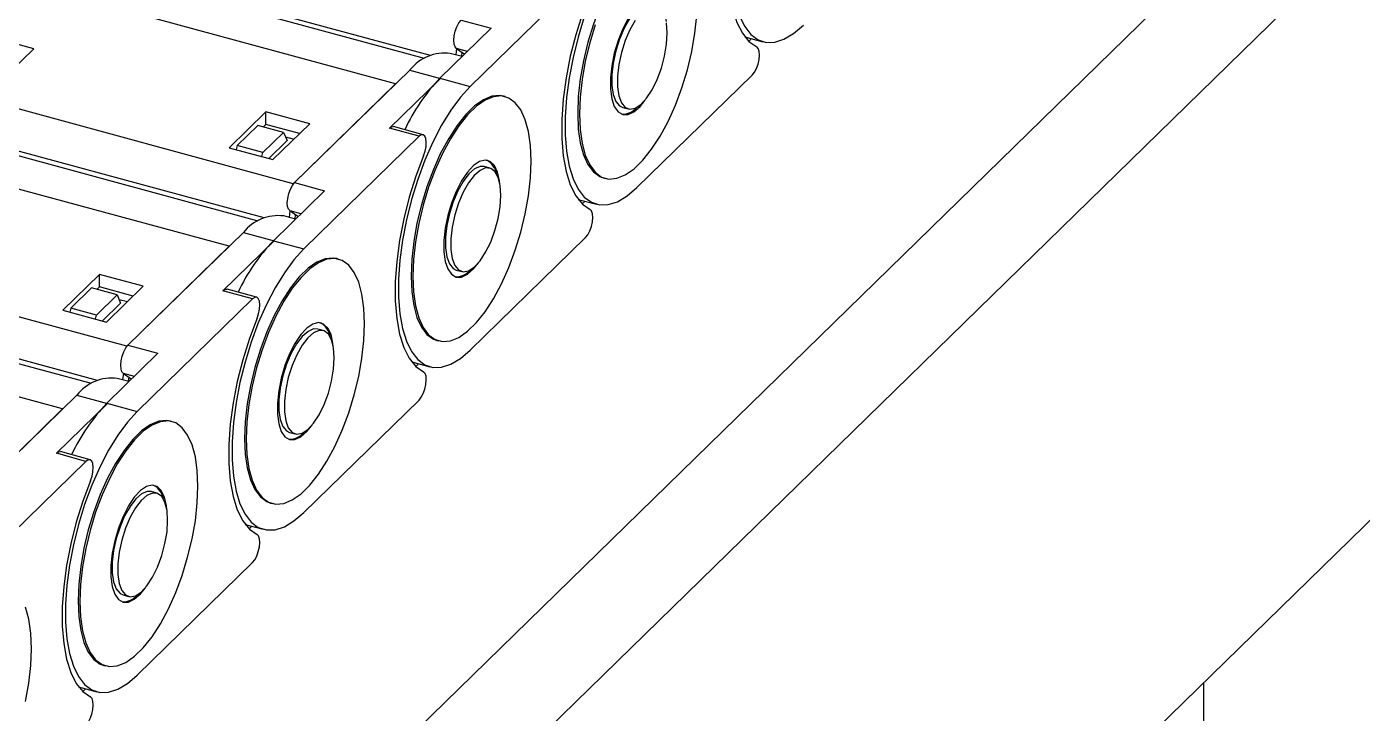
# Model space of a CAD drawing. Header units: millimetres. Extents: x 0 to 3353, y 0 to 2591.
# Drawn here: x 2593.3 to 2764.7, y 1496.6 to 1584.7 of the extents above; entities that cross this region are included whole.
import ezdxf

# ---------------------------------------------------------------- set-up
doc = ezdxf.new("R2010")
doc.units = ezdxf.units.MM
doc.header["$LTSCALE"] = 12

msp = doc.modelspace()

# ---------------------------------------------------------------- linework, layer by layer
at = {"color": 7, "linetype": 'Continuous', "lineweight": 25}
for p, q in [((2837.29, 1683.78), (2339.42, 1197.85)), ((2837.29, 1667.46), (2339.42, 1181.52)), ((2357.2, 1198.87), (2819.51, 1650.1)), ((2644.32, 1580.62), (2597.15, 1593.44)), ((2640.61, 1577.38), (2590.55, 1590.98)), ((2664.99, 1591.5), (2650.19, 1577.05)), ((2652.86, 1584.51), (2646.3, 1578.1)), ((2649.01, 1585.56), (2652.86, 1584.51)), ((2594.16, 1581.88), (2588.55, 1583.4)), ((2685.43, 1583.42), (2687.76, 1582.78)), ((2686.3, 1583.18), (2685.94, 1582.83)), ((2589.45, 1577.28), (2594.16, 1581.88)), ((2649.13, 1580.87), (2647.63, 1581.28)), ((2648.42, 1581.94), (2648.32, 1581.09)), ((2649.09, 1580.88), (2649.16, 1581.47)), ((2642.45, 1579.15), (2627.64, 1564.7)), ((2642.45, 1579.15), (2646.38, 1578.08)), ((2627.48, 1564.56), (2577.42, 1578.17)), ((2640.61, 1577.38), (2627.48, 1564.56)), ((2639.82, 1571.67), (2646.38, 1578.08)), ((2640.61, 1577.38), (2640.61, 1577.35)), ((2646.3, 1578.1), (2650.19, 1577.05)), ((2671.56, 1564.05), (2686.37, 1578.5)), ((2654.67, 1575.74), (2654.45, 1575.8)), ((2357.2, 1122.67), (2819.51, 1573.9)), ((2623.97, 1573.78), (2619.25, 1569.18)), ((2629.58, 1572.25), (2623.97, 1573.78)), ((2623.97, 1572.16), (2623.97, 1573.78)), ((2669.76, 1574.34), (2670.47, 1574.15)), ((2622.95, 1559.76), (2575.78, 1572.58)), ((2622.94, 1572.05), (2620.28, 1569.45)), ((2626.24, 1571.15), (2622.94, 1572.05)), ((2623.97, 1572.16), (2623.65, 1571.85)), ((2628.29, 1570.99), (2623.97, 1572.16)), ((2624.87, 1567.65), (2629.58, 1572.25)), ((2644.14, 1570.85), (2640.34, 1571.89)), ((2623.58, 1568.55), (2626.24, 1571.15)), ((2626.24, 1571.15), (2626.69, 1570.09)), ((2626.49, 1570.57), (2627.57, 1570.28)), ((2643.62, 1570.64), (2628.81, 1556.18)), ((2643.62, 1570.64), (2639.82, 1571.67)), ((2619.23, 1556.52), (2569.17, 1570.12)), ((2619.25, 1569.18), (2624.87, 1567.65)), ((2620.28, 1569.45), (2620.16, 1568.93)), ((2623.58, 1568.55), (2620.28, 1569.45)), ((2623.45, 1568.03), (2623.58, 1568.55)), ((2626.69, 1570.09), (2624.34, 1567.79)), ((2652.7, 1566.56), (2651.99, 1566.75)), ((2667.3, 1565.3), (2667.52, 1565.24)), ((2631.49, 1563.65), (2624.92, 1557.24)), ((2627.48, 1564.56), (2627.47, 1564.5)), ((2627.64, 1564.7), (2631.49, 1563.65)), ((2664.05, 1562.55), (2666.38, 1561.92)), ((2664.92, 1562.32), (2664.57, 1561.97)), ((2627.76, 1560.01), (2626.25, 1560.42)), ((2627.05, 1561.08), (2626.94, 1560.23)), ((2627.71, 1560.02), (2627.78, 1560.61)), ((2621.07, 1558.29), (2606.26, 1543.83)), ((2621.07, 1558.29), (2625.01, 1557.22)), ((2606.1, 1543.7), (2556.04, 1557.31)), ((2619.23, 1556.52), (2606.1, 1543.7)), ((2618.44, 1550.81), (2625.01, 1557.22)), ((2619.23, 1556.52), (2619.23, 1556.49)), ((2624.92, 1557.24), (2628.81, 1556.18)), ((2650.19, 1543.19), (2664.99, 1557.64)), ((2633.29, 1554.88), (2633.07, 1554.94)), ((2648.38, 1553.48), (2649.09, 1553.29)), ((2601.57, 1538.9), (2554.4, 1551.72)), ((2602.59, 1552.91), (2597.88, 1548.31)), ((2602.59, 1551.3), (2602.27, 1550.99)), ((2608.21, 1551.39), (2602.59, 1552.91)), ((2602.59, 1551.3), (2602.59, 1552.91)), ((2606.92, 1550.13), (2602.59, 1551.3)), ((2603.5, 1546.79), (2608.21, 1551.39)), ((2601.57, 1551.18), (2598.91, 1548.59)), ((2604.86, 1550.29), (2601.57, 1551.18)), ((2602.2, 1547.69), (2604.86, 1550.29)), ((2604.86, 1550.29), (2605.32, 1549.23)), ((2605.11, 1549.71), (2606.19, 1549.42)), ((2622.25, 1549.77), (2607.44, 1535.32)), ((2622.25, 1549.77), (2618.44, 1550.81)), ((2622.77, 1549.99), (2618.97, 1551.02)), ((2597.86, 1535.65), (2547.8, 1549.26)), ((2597.88, 1548.31), (2603.5, 1546.79)), ((2598.91, 1548.59), (2598.79, 1548.07)), ((2602.2, 1547.69), (2598.91, 1548.59)), ((2605.32, 1549.23), (2602.96, 1546.93)), ((2602.08, 1547.17), (2602.2, 1547.69)), ((2631.32, 1545.7), (2630.61, 1545.89)), ((2645.92, 1544.44), (2646.15, 1544.38)), ((2610.11, 1542.79), (2603.55, 1536.38)), ((2606.1, 1543.7), (2606.09, 1543.64)), ((2606.26, 1543.83), (2610.11, 1542.79)), ((2642.68, 1541.69), (2645.01, 1541.06)), ((2643.55, 1541.45), (2643.2, 1541.11)), ((2606.38, 1539.15), (2604.88, 1539.55)), ((2605.67, 1540.22), (2605.57, 1539.37)), ((2606.34, 1539.16), (2606.41, 1539.75)), ((2599.7, 1537.42), (2584.89, 1522.97)), ((2597.07, 1529.95), (2603.63, 1536.35)), ((2599.7, 1537.42), (2603.63, 1536.35)), ((2603.55, 1536.38), (2607.44, 1535.32)), ((2628.81, 1522.33), (2643.62, 1536.78)), ((2597.86, 1535.65), (2584.73, 1522.84)), ((2597.86, 1535.65), (2597.86, 1535.63)), ((2611.92, 1534.01), (2611.7, 1534.07)), ((2627.01, 1532.62), (2627.72, 1532.43)), ((2600.87, 1528.91), (2597.07, 1529.95)), ((2601.4, 1529.13), (2597.59, 1530.16)), ((2600.87, 1528.91), (2586.06, 1514.46)), ((2609.95, 1524.83), (2609.24, 1525.03)), ((2624.55, 1523.57), (2624.77, 1523.51)), ((2621.3, 1520.83), (2623.63, 1520.2)), ((2622.17, 1520.59), (2621.82, 1520.25)), ((2607.44, 1501.46), (2622.25, 1515.92)), ((2605.63, 1511.76), (2606.34, 1511.57)), ((2603.18, 1502.71), (2603.4, 1502.65)), ((2599.93, 1499.97), (2602.26, 1499.33)), ((2744.32, 1014.13), (2744.32, 1500.51)), ((2600.8, 1499.73), (2600.45, 1499.38))]:
    msp.add_line(p, q, dxfattribs=at)
at = {"color": 8, "linetype": 'Continuous', "lineweight": 25}
for p, q in [((2645.1, 1581.02), (2598.15, 1593.79)), ((2649.83, 1581.55), (2648.43, 1581.93)), ((2623.73, 1560.16), (2576.77, 1572.92)), ((2628.46, 1560.69), (2627.06, 1561.07)), ((2602.35, 1539.3), (2555.4, 1552.06)), ((2607.08, 1539.83), (2605.69, 1540.21))]:
    msp.add_line(p, q, dxfattribs=at)
at = {"color": 7, "linetype": 'Continuous', "lineweight": 25, "flags": 128}
for points in [[(2692.94, 1618.77), (2691.68, 1617.39), (2690.45, 1615.72), (2689.26, 1613.78), (2688.15, 1611.63), (2687.12, 1609.3), (2686.2, 1606.82), (2685.41, 1604.25), (2684.75, 1601.64), (2684.25, 1599.03), (2683.91, 1596.48), (2683.74, 1594.02), (2683.74, 1591.71), (2683.91, 1589.59), (2684.25, 1587.7), (2684.75, 1586.07), (2685.41, 1584.73), (2686.2, 1583.71), (2687.12, 1583.03), (2688.15, 1582.7), (2689.26, 1582.73), (2690.45, 1583.11), (2691.68, 1583.84), (2692.94, 1584.91)], [(2686.95, 1609.87), (2685.96, 1607.26), (2685.11, 1604.54), (2684.41, 1601.77), (2683.87, 1599), (2683.51, 1596.29), (2683.32, 1593.68), (2683.32, 1591.23), (2683.51, 1588.99), (2683.87, 1586.98), (2684.41, 1585.27), (2685.11, 1583.87), (2685.96, 1582.82), (2686.95, 1582.13)], [(2671.56, 1597.91), (2670.31, 1596.53), (2669.07, 1594.85), (2667.89, 1592.92), (2666.77, 1590.77), (2665.74, 1588.43), (2664.82, 1585.96), (2664.03, 1583.39), (2663.38, 1580.78), (2662.88, 1578.17), (2662.54, 1575.62), (2662.37, 1573.16), (2662.37, 1570.85), (2662.54, 1568.73), (2662.88, 1566.83), (2663.38, 1565.2), (2664.03, 1563.87), (2664.82, 1562.85), (2665.74, 1562.17), (2666.77, 1561.84), (2667.89, 1561.87), (2669.07, 1562.25), (2670.31, 1562.98), (2671.56, 1564.05)], [(2675.82, 1596.66), (2675.35, 1596.74), (2674.33, 1596.65), (2673.25, 1596.21), (2672.13, 1595.42), (2670.99, 1594.32), (2669.87, 1592.91), (2668.79, 1591.24), (2667.77, 1589.34), (2666.83, 1587.25), (2666, 1585.03), (2665.3, 1582.71), (2664.73, 1580.35), (2664.31, 1578.01), (2664.06, 1575.74), (2663.98, 1573.58), (2664.06, 1571.58), (2664.31, 1569.8), (2664.73, 1568.27), (2665.3, 1567.02), (2666, 1566.08), (2666.83, 1565.47), (2667.3, 1565.3)], [(2665.57, 1589.01), (2664.59, 1586.39), (2663.74, 1583.68), (2663.03, 1580.91), (2662.5, 1578.14), (2662.13, 1575.43), (2661.95, 1572.82), (2661.95, 1570.37), (2662.13, 1568.12), (2662.5, 1566.12), (2663.03, 1564.41), (2663.74, 1563.01), (2664.59, 1561.95), (2665.57, 1561.26)], [(2675.36, 1585.38), (2675.31, 1585.79), (2675.06, 1586.91), (2674.66, 1587.75), (2674.12, 1588.27), (2673.48, 1588.44), (2672.75, 1588.26), (2671.98, 1587.74), (2671.2, 1586.9), (2670.44, 1585.78), (2669.75, 1584.44), (2669.16, 1582.92), (2668.68, 1581.32), (2668.35, 1579.69), (2668.19, 1578.13), (2668.19, 1576.69), (2668.35, 1575.45), (2668.68, 1574.47), (2669.16, 1573.79), (2669.75, 1573.44), (2670.44, 1573.44), (2671.2, 1573.79), (2671.98, 1574.48), (2672.61, 1575.26)], [(2673.36, 1587.61), (2672.83, 1587.63), (2672.12, 1587.33), (2671.37, 1586.68), (2670.64, 1585.73), (2669.96, 1584.52), (2669.36, 1583.12), (2668.88, 1581.6), (2668.55, 1580.05), (2668.37, 1578.55), (2668.37, 1577.18), (2668.55, 1576.02), (2668.88, 1575.12), (2669.36, 1574.54), (2669.76, 1574.34)], [(2666.22, 1584.97), (2665.52, 1582.65), (2664.95, 1580.29), (2664.54, 1577.95), (2664.28, 1575.68), (2664.2, 1573.52), (2664.28, 1571.52), (2664.54, 1569.74), (2664.95, 1568.21), (2665.52, 1566.96), (2666.22, 1566.02), (2667.05, 1565.41), (2667.99, 1565.15), (2669.01, 1565.25), (2670.09, 1565.69), (2671.22, 1566.48), (2672.35, 1567.58), (2673.47, 1568.99), (2674.55, 1570.66), (2675.57, 1572.56), (2676.51, 1574.64), (2677.34, 1576.87), (2678.05, 1579.19), (2678.61, 1581.54), (2679.03, 1583.89), (2679.28, 1586.16)], [(2648.43, 1581.93), (2648.24, 1582.13), (2648.12, 1582.49), (2648.08, 1582.98), (2648.13, 1583.55), (2648.27, 1584.14), (2648.47, 1584.71), (2648.73, 1585.2), (2649.01, 1585.56)], [(2671.35, 1585.53), (2670.66, 1584.32), (2670.07, 1582.92), (2669.59, 1581.41), (2669.25, 1579.86), (2669.08, 1578.36), (2669.08, 1576.99), (2669.25, 1575.83), (2669.59, 1574.93), (2670.07, 1574.35), (2670.66, 1574.12), (2671.35, 1574.24), (2672.08, 1574.72), (2672.83, 1575.53), (2673.54, 1576.62), (2674.18, 1577.93), (2674.73, 1579.4), (2675.14, 1580.94), (2675.39, 1582.47), (2675.48, 1583.92)], [(2675.48, 1583.92), (2675.39, 1585.19)], [(2648.43, 1581.93), (2649.42, 1581.24), (2649.47, 1581.2)], [(2686.37, 1578.5), (2686.65, 1578.86), (2686.91, 1579.35), (2687.12, 1579.92), (2687.25, 1580.51), (2687.3, 1581.08), (2687.27, 1581.57), (2687.14, 1581.93), (2686.95, 1582.13)], [(2650.19, 1577.05), (2648.93, 1575.66), (2647.7, 1573.99), (2646.51, 1572.06), (2645.4, 1569.91), (2644.37, 1567.57), (2643.45, 1565.1), (2642.66, 1562.53), (2642, 1559.92), (2641.5, 1557.31), (2641.16, 1554.75), (2640.99, 1552.3), (2640.99, 1549.99), (2641.16, 1547.86), (2641.5, 1545.97), (2642, 1544.34), (2642.66, 1543), (2643.45, 1541.99), (2644.37, 1541.31), (2645.4, 1540.98), (2646.51, 1541), (2647.7, 1541.39), (2648.93, 1542.12), (2650.19, 1543.19)], [(2654.45, 1575.8), (2653.98, 1575.88), (2652.96, 1575.79), (2651.87, 1575.34), (2650.75, 1574.56), (2649.62, 1573.45), (2648.5, 1572.05), (2647.42, 1570.38), (2646.39, 1568.48), (2645.46, 1566.39), (2644.63, 1564.16), (2643.92, 1561.85), (2643.35, 1559.49), (2642.94, 1557.15), (2642.69, 1554.87), (2642.6, 1552.71), (2642.69, 1550.72), (2642.94, 1548.94), (2643.35, 1547.4), (2643.92, 1546.15), (2644.63, 1545.22), (2645.46, 1544.61), (2645.92, 1544.44)], [(2657.99, 1567.46), (2657.91, 1569.45), (2657.65, 1571.24), (2657.24, 1572.77), (2656.67, 1574.02), (2655.97, 1574.96), (2655.14, 1575.56), (2654.2, 1575.82), (2653.18, 1575.73), (2652.1, 1575.28), (2650.97, 1574.5), (2649.84, 1573.39), (2648.72, 1571.99), (2647.64, 1570.32), (2646.62, 1568.42), (2645.68, 1566.33), (2644.85, 1564.1), (2644.14, 1561.79), (2643.57, 1559.43), (2643.16, 1557.09), (2642.91, 1554.81), (2642.82, 1552.65), (2642.91, 1550.66), (2643.16, 1548.88), (2643.57, 1547.34), (2644.14, 1546.09), (2644.85, 1545.16), (2645.68, 1544.55), (2646.62, 1544.29), (2647.64, 1544.39), (2648.72, 1544.83), (2649.84, 1545.61), (2650.97, 1546.72), (2652.1, 1548.12), (2653.18, 1549.79), (2654.2, 1551.69), (2655.14, 1553.78), (2655.97, 1556.01), (2656.67, 1558.33), (2657.24, 1560.68), (2657.65, 1563.02), (2657.91, 1565.3), (2657.99, 1567.46)], [(2639.82, 1571.67), (2640.1, 1571.87), (2640.34, 1571.89)], [(2644.2, 1568.14), (2644.39, 1568.72), (2644.52, 1569.32), (2644.55, 1569.88), (2644.5, 1570.35), (2644.37, 1570.68), (2644.16, 1570.85), (2643.9, 1570.83), (2643.62, 1570.64)], [(2644.2, 1568.14), (2643.21, 1565.53), (2642.36, 1562.81), (2641.66, 1560.05), (2641.12, 1557.28), (2640.76, 1554.56), (2640.57, 1551.96), (2640.57, 1549.51), (2640.76, 1547.26), (2641.12, 1545.26), (2641.66, 1543.54), (2642.36, 1542.15), (2643.21, 1541.09), (2644.2, 1540.4)], [(2653.99, 1564.52), (2653.94, 1564.93), (2653.69, 1566.05), (2653.29, 1566.89), (2652.75, 1567.4), (2652.1, 1567.58), (2651.38, 1567.4), (2650.6, 1566.88), (2649.82, 1566.04), (2649.07, 1564.92), (2648.38, 1563.57), (2647.78, 1562.06), (2647.31, 1560.46), (2646.98, 1558.83), (2646.81, 1557.27), (2646.81, 1555.83), (2646.98, 1554.59), (2647.31, 1553.61), (2647.78, 1552.93), (2648.38, 1552.58), (2649.07, 1552.58), (2649.82, 1552.93), (2650.6, 1553.61), (2651.24, 1554.4)], [(2651.99, 1566.75), (2651.46, 1566.77), (2650.74, 1566.46), (2650, 1565.82), (2649.27, 1564.86), (2648.58, 1563.65), (2647.98, 1562.25), (2647.51, 1560.74), (2647.17, 1559.19), (2647, 1557.69), (2647, 1556.32), (2647.17, 1555.16), (2647.51, 1554.26), (2647.98, 1553.68), (2648.38, 1553.48)], [(2654.1, 1563.06), (2654.02, 1564.33), (2653.76, 1565.37), (2653.35, 1566.11), (2652.81, 1566.52), (2652.16, 1566.58), (2651.45, 1566.27), (2650.71, 1565.63), (2649.97, 1564.67), (2649.29, 1563.46), (2648.69, 1562.06), (2648.21, 1560.55), (2647.88, 1559), (2647.71, 1557.5), (2647.71, 1556.13), (2647.88, 1554.97), (2648.21, 1554.07), (2648.69, 1553.49), (2649.29, 1553.25), (2649.97, 1553.38), (2650.71, 1553.86), (2651.45, 1554.66), (2652.16, 1555.75), (2652.81, 1557.07), (2653.35, 1558.54), (2653.76, 1560.08), (2654.02, 1561.61), (2654.1, 1563.06)], [(2627.06, 1561.07), (2626.86, 1561.27), (2626.74, 1561.63), (2626.71, 1562.12), (2626.76, 1562.68), (2626.89, 1563.28), (2627.1, 1563.85), (2627.36, 1564.34), (2627.64, 1564.7)], [(2627.06, 1561.07), (2628.05, 1560.38), (2628.09, 1560.34)], [(2664.99, 1557.64), (2665.28, 1558), (2665.54, 1558.49), (2665.74, 1559.05), (2665.88, 1559.65), (2665.93, 1560.22), (2665.89, 1560.71), (2665.77, 1561.07), (2665.57, 1561.26)], [(2628.81, 1556.18), (2627.56, 1554.8), (2626.33, 1553.13), (2625.14, 1551.2), (2624.02, 1549.04), (2622.99, 1546.71), (2622.08, 1544.23), (2621.28, 1541.67), (2620.63, 1539.06), (2620.13, 1536.45), (2619.79, 1533.89), (2619.62, 1531.43), (2619.62, 1529.12), (2619.79, 1527), (2620.13, 1525.11), (2620.63, 1523.48), (2621.28, 1522.14), (2622.08, 1521.12), (2622.99, 1520.44), (2624.02, 1520.12), (2625.14, 1520.14), (2626.33, 1520.53), (2627.56, 1521.26), (2628.81, 1522.33)], [(2633.07, 1554.94), (2632.6, 1555.02), (2631.58, 1554.92), (2630.5, 1554.48), (2629.38, 1553.7), (2628.25, 1552.59), (2627.12, 1551.19), (2626.04, 1549.52), (2625.02, 1547.62), (2624.08, 1545.53), (2623.25, 1543.3), (2622.55, 1540.98), (2621.98, 1538.63), (2621.56, 1536.29), (2621.31, 1534.01), (2621.23, 1531.85), (2621.31, 1529.86), (2621.56, 1528.08), (2621.98, 1526.54), (2622.55, 1525.29), (2623.25, 1524.35), (2624.08, 1523.75), (2624.55, 1523.57)], [(2636.62, 1546.6), (2636.53, 1548.59), (2636.28, 1550.37), (2635.87, 1551.91), (2635.3, 1553.16), (2634.59, 1554.09), (2633.76, 1554.7), (2632.82, 1554.96), (2631.8, 1554.86), (2630.72, 1554.42), (2629.6, 1553.64), (2628.47, 1552.53), (2627.35, 1551.13), (2626.26, 1549.46), (2625.24, 1547.56), (2624.3, 1545.47), (2623.47, 1543.24), (2622.77, 1540.92), (2622.2, 1538.57), (2621.79, 1536.23), (2621.53, 1533.95), (2621.45, 1531.79), (2621.53, 1529.8), (2621.79, 1528.02), (2622.2, 1526.48), (2622.77, 1525.23), (2623.47, 1524.29), (2624.3, 1523.69), (2625.24, 1523.43), (2626.26, 1523.52), (2627.35, 1523.97), (2628.47, 1524.75), (2629.6, 1525.86), (2630.72, 1527.26), (2631.8, 1528.93), (2632.82, 1530.83), (2633.76, 1532.92), (2634.59, 1535.15), (2635.3, 1537.46), (2635.87, 1539.82), (2636.28, 1542.16), (2636.53, 1544.44), (2636.62, 1546.6)], [(2618.44, 1550.81), (2618.73, 1551), (2618.97, 1551.02)], [(2622.83, 1547.28), (2623.02, 1547.86), (2623.14, 1548.46), (2623.18, 1549.02), (2623.13, 1549.48), (2622.99, 1549.82), (2622.79, 1549.99), (2622.53, 1549.97), (2622.25, 1549.77)], [(2622.83, 1547.28), (2621.84, 1544.67), (2620.99, 1541.95), (2620.29, 1539.18), (2619.75, 1536.42), (2619.38, 1533.7), (2619.2, 1531.1), (2619.2, 1528.65), (2619.38, 1526.4), (2619.75, 1524.4), (2620.29, 1522.68), (2620.99, 1521.28), (2621.84, 1520.23), (2622.83, 1519.54)], [(2632.61, 1543.65), (2632.57, 1544.07), (2632.32, 1545.19), (2631.91, 1546.02), (2631.37, 1546.54), (2630.73, 1546.72), (2630, 1546.54), (2629.23, 1546.02), (2628.45, 1545.18), (2627.69, 1544.06), (2627, 1542.71), (2626.41, 1541.2), (2625.93, 1539.59), (2625.61, 1537.97), (2625.44, 1536.4), (2625.44, 1534.97), (2625.61, 1533.73), (2625.93, 1532.74), (2626.41, 1532.06), (2627, 1531.71), (2627.69, 1531.72), (2628.45, 1532.07), (2629.23, 1532.75), (2629.86, 1533.54)], [(2630.61, 1545.89), (2630.08, 1545.91), (2629.37, 1545.6), (2628.63, 1544.96), (2627.89, 1544), (2627.21, 1542.79), (2626.61, 1541.39), (2626.13, 1539.88), (2625.8, 1538.33), (2625.62, 1536.83), (2625.62, 1535.46), (2625.8, 1534.3), (2626.13, 1533.4), (2626.61, 1532.82), (2627.01, 1532.62)], [(2632.73, 1542.19), (2632.64, 1543.47), (2632.39, 1544.51), (2631.98, 1545.25), (2631.44, 1545.66), (2630.79, 1545.71), (2630.08, 1545.41), (2629.33, 1544.76), (2628.6, 1543.81), (2627.92, 1542.6), (2627.32, 1541.2), (2626.84, 1539.68), (2626.5, 1538.13), (2626.33, 1536.64), (2626.33, 1535.27), (2626.5, 1534.1), (2626.84, 1533.21), (2627.32, 1532.63), (2627.92, 1532.39), (2628.6, 1532.52), (2629.33, 1533), (2630.08, 1533.8), (2630.79, 1534.89), (2631.44, 1536.21), (2631.98, 1537.67), (2632.39, 1539.22), (2632.64, 1540.75), (2632.73, 1542.19)], [(2605.69, 1540.21), (2605.49, 1540.41), (2605.37, 1540.77), (2605.33, 1541.25), (2605.38, 1541.82), (2605.52, 1542.42), (2605.72, 1542.99), (2605.98, 1543.47), (2606.26, 1543.83)], [(2605.69, 1540.21), (2606.67, 1539.52), (2606.72, 1539.47)], [(2643.62, 1536.78), (2643.9, 1537.14), (2644.16, 1537.62), (2644.37, 1538.19), (2644.5, 1538.79), (2644.55, 1539.36), (2644.52, 1539.85), (2644.39, 1540.21), (2644.2, 1540.4)], [(2607.44, 1535.32), (2606.18, 1533.94), (2604.95, 1532.27), (2603.77, 1530.34), (2602.65, 1528.18), (2601.62, 1525.85), (2600.7, 1523.37), (2599.91, 1520.8), (2599.25, 1518.19), (2598.75, 1515.58), (2598.41, 1513.03), (2598.24, 1510.57), (2598.24, 1508.26), (2598.41, 1506.14), (2598.75, 1504.25), (2599.25, 1502.62), (2599.91, 1501.28), (2600.7, 1500.26), (2601.62, 1499.58), (2602.65, 1499.25), (2603.77, 1499.28), (2604.95, 1499.66), (2606.18, 1500.4), (2607.44, 1501.46)], [(2611.7, 1534.07), (2611.23, 1534.16), (2610.21, 1534.06), (2609.12, 1533.62), (2608, 1532.84), (2606.87, 1531.73), (2605.75, 1530.32), (2604.67, 1528.65), (2603.65, 1526.75), (2602.71, 1524.67), (2601.88, 1522.44), (2601.17, 1520.12), (2600.6, 1517.77), (2600.19, 1515.42), (2599.94, 1513.15), (2599.85, 1510.99), (2599.94, 1509), (2600.19, 1507.21), (2600.6, 1505.68), (2601.17, 1504.43), (2601.88, 1503.49), (2602.71, 1502.89), (2603.18, 1502.71)], [(2615.24, 1525.73), (2615.16, 1527.73), (2614.91, 1529.51), (2614.49, 1531.04), (2613.92, 1532.29), (2613.22, 1533.23), (2612.39, 1533.84), (2611.45, 1534.1), (2610.43, 1534), (2609.35, 1533.56), (2608.23, 1532.78), (2607.09, 1531.67), (2605.97, 1530.26), (2604.89, 1528.59), (2603.87, 1526.69), (2602.93, 1524.61), (2602.1, 1522.38), (2601.39, 1520.06), (2600.83, 1517.71), (2600.41, 1515.36), (2600.16, 1513.09), (2600.07, 1510.93), (2600.16, 1508.94), (2600.41, 1507.15), (2600.83, 1505.62), (2601.39, 1504.37), (2602.1, 1503.43), (2602.93, 1502.83), (2603.87, 1502.57), (2604.89, 1502.66), (2605.97, 1503.1), (2607.09, 1503.89), (2608.23, 1504.99), (2609.35, 1506.4), (2610.43, 1508.07), (2611.45, 1509.97), (2612.39, 1512.06), (2613.22, 1514.28), (2613.92, 1516.6), (2614.49, 1518.96), (2614.91, 1521.3), (2615.16, 1523.58), (2615.24, 1525.73)], [(2597.07, 1529.95), (2597.35, 1530.14), (2597.59, 1530.16)], [(2601.45, 1526.42), (2601.65, 1527), (2601.77, 1527.59), (2601.8, 1528.15), (2601.75, 1528.62), (2601.62, 1528.96), (2601.41, 1529.12), (2601.15, 1529.11), (2600.87, 1528.91)], [(2601.45, 1526.42), (2600.47, 1523.81), (2599.61, 1521.09), (2598.91, 1518.32), (2598.37, 1515.55), (2598.01, 1512.84), (2597.82, 1510.23), (2597.82, 1507.78), (2598.01, 1505.54), (2598.37, 1503.54), (2598.91, 1501.82), (2599.61, 1500.42), (2600.47, 1499.37), (2601.45, 1498.68)], [(2611.24, 1522.79), (2611.19, 1523.21), (2610.94, 1524.33), (2610.54, 1525.16), (2610, 1525.68), (2609.35, 1525.85), (2608.63, 1525.68), (2607.85, 1525.16), (2607.07, 1524.32), (2606.32, 1523.2), (2605.63, 1521.85), (2605.03, 1520.34), (2604.56, 1518.73), (2604.23, 1517.11), (2604.06, 1515.54), (2604.06, 1514.1), (2604.23, 1512.87), (2604.56, 1511.88), (2605.03, 1511.2), (2605.63, 1510.85), (2606.32, 1510.85), (2607.07, 1511.21), (2607.85, 1511.89), (2608.49, 1512.67)], [(2609.24, 1525.03), (2608.71, 1525.04), (2607.99, 1524.74), (2607.25, 1524.09), (2606.52, 1523.14), (2605.83, 1521.93), (2605.24, 1520.53), (2604.76, 1519.01), (2604.42, 1517.46), (2604.25, 1515.97), (2604.25, 1514.6), (2604.42, 1513.43), (2604.76, 1512.54), (2605.24, 1511.96), (2605.63, 1511.76)], [(2611.35, 1521.33), (2611.27, 1522.61), (2611.01, 1523.64), (2610.6, 1524.39), (2610.06, 1524.8), (2609.42, 1524.85), (2608.7, 1524.55), (2607.96, 1523.9), (2607.22, 1522.95), (2606.54, 1521.74), (2605.94, 1520.34), (2605.46, 1518.82), (2605.13, 1517.27), (2604.96, 1515.77), (2604.96, 1514.41), (2605.13, 1513.24), (2605.46, 1512.34), (2605.94, 1511.76), (2606.54, 1511.53), (2607.22, 1511.66), (2607.96, 1512.13), (2608.7, 1512.94), (2609.42, 1514.03), (2610.06, 1515.34), (2610.6, 1516.81), (2611.01, 1518.35), (2611.27, 1519.89), (2611.35, 1521.33)], [(2622.25, 1515.92), (2622.53, 1516.27), (2622.79, 1516.76), (2622.99, 1517.33), (2623.13, 1517.93), (2623.18, 1518.5), (2623.14, 1518.98), (2623.02, 1519.34), (2622.83, 1519.54)], [(2593.87, 1504.87), (2593.78, 1506.86), (2593.53, 1508.65), (2593.12, 1510.18)], [(2593.12, 1498.09), (2593.53, 1500.44), (2593.78, 1502.71), (2593.87, 1504.87)], [(2600.87, 1495.05), (2601.15, 1495.41), (2601.41, 1495.9), (2601.62, 1496.47), (2601.75, 1497.06), (2601.8, 1497.63), (2601.77, 1498.12), (2601.65, 1498.48), (2601.45, 1498.68)]]:
    msp.add_lwpolyline(points, dxfattribs=at)
at = {"color": 7, "linetype": 'Continuous', "lineweight": 25}
for centre, radius, start, end in [((2646.92, 1575.65), 5.68, 82.7989, 141.9005), ((2664.33, 1560.88), 24.93, 136.32, 154.8029), ((2669.73, 1575.87), 2.39, 267.9008, 321.1442), ((2651.17, 1565.44), 2.42, 8.7305, 61.4064), ((2625.54, 1554.78), 5.68, 82.7989, 141.9005), ((2642.95, 1540.02), 24.93, 136.32, 154.8029), ((2648.35, 1555), 2.39, 267.9008, 321.1443), ((2629.8, 1544.58), 2.42, 8.7304, 61.4064), ((2604.17, 1533.92), 5.68, 82.7989, 141.9005), ((2621.58, 1519.16), 24.93, 136.32, 154.8029), ((2626.98, 1534.14), 2.39, 267.9008, 321.1444), ((2608.42, 1523.71), 2.42, 8.7305, 61.4064), ((2605.6, 1513.28), 2.39, 267.9008, 321.1443)]:
    msp.add_arc(centre, radius, start, end, dxfattribs=at)

doc.saveas('drawing.dxf')
